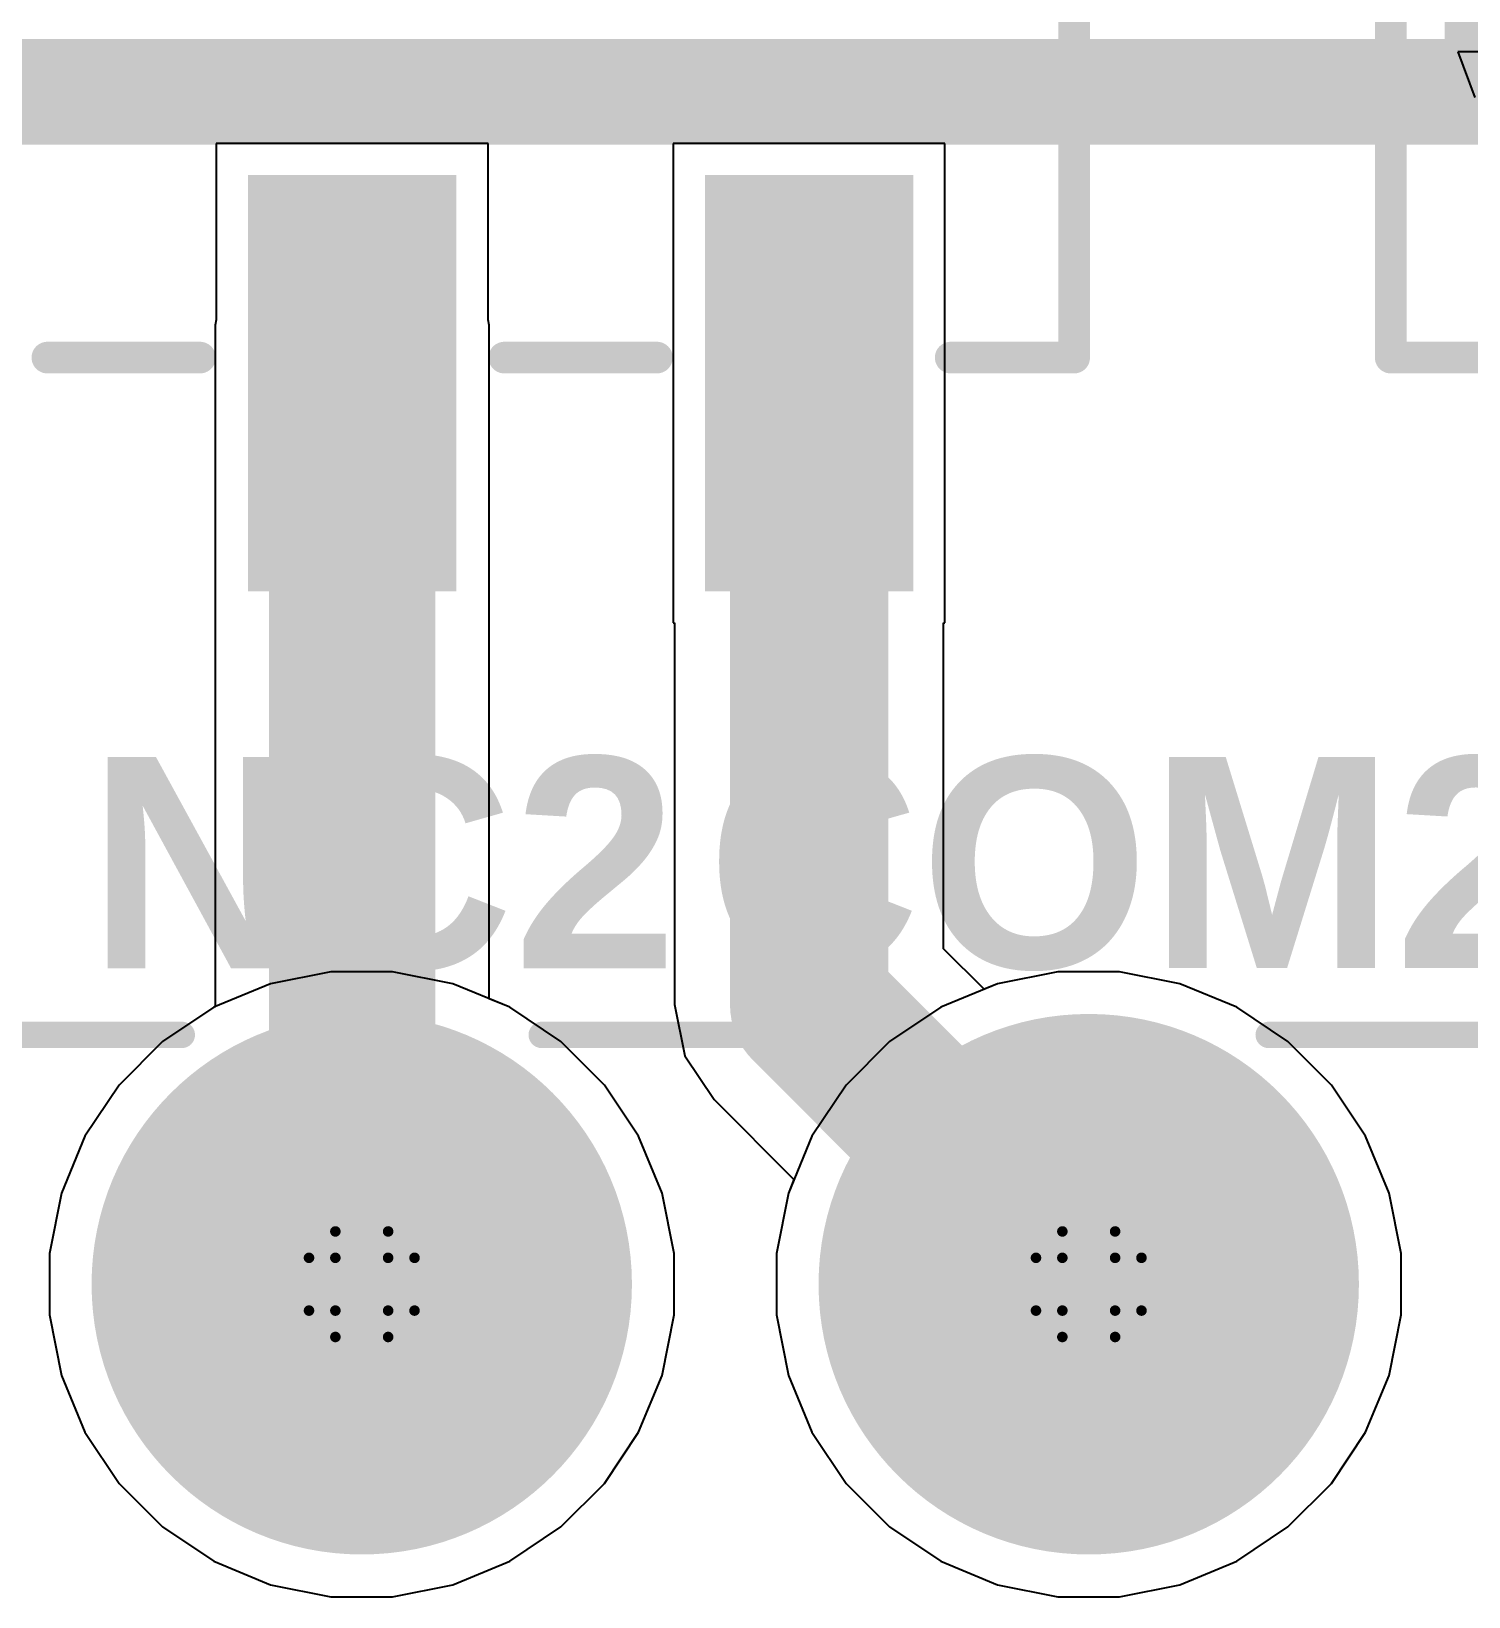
# Model space of a CAD drawing. Header units: inches. Extents: x 0 to 5271, y 0 to 5417.
# Drawn here: x 48.7 to 55.62, y 6.55 to 14.08 of the extents above; entities that cross this region are included whole.
import ezdxf

# ---------------------------------------------------------------- set-up
doc = ezdxf.new("R2010")
doc.units = ezdxf.units.IN
for name, color, linetype in [('Bottom Layer', 5, 'Continuous'), ('Bottom Solder', 6, 'Continuous'), ('Drill Drawing', 1, 'Continuous'), ('L2_GND1', 16, 'Continuous'), ('L3_SIG1', 76, 'Continuous'), ('L4_PWR', 90, 'Continuous'), ('L5_GND2', 156, 'Continuous'), ('L6_SIG2', 130, 'Continuous'), ('L7_GND3', 216, 'Continuous'), ('Multi-Layer', 9, 'Continuous'), ('Pad Holes', 156, 'Continuous'), ('Top Layer', 1, 'Continuous'), ('Top Overlay', 2, 'Continuous'), ('Top Paste', 8, 'Continuous'), ('Top Solder', 216, 'Continuous')]:
    doc.layers.add(name, color=color, linetype=linetype)
doc.styles.add('Arial_Bold', font='', dxfattribs={"height": 0.2})
doc.styles.get('Arial_Bold').set_extended_font_data('Arial', bold=True)

# ---------------------------------------------------------------- blocks, each defined once
blk = doc.blocks.new('G6K_2F_Y_TR_DC5_289')
at = {"layer": 'Top Layer'}
for points in [[(-4.4, -1.2), (-2.6, -1.2), (-2.6, -2), (-4.4, -2)], [(-4.4, -3.4), (-2.6, -3.4), (-2.6, -4.2), (-4.4, -4.2)]]:
    blk.add_hatch(color=1, dxfattribs=at).paths.add_polyline_path(points)
at = {"layer": 'Top Paste'}
for points in [[(-4.4, -1.2), (-2.6, -1.2), (-2.6, -2), (-4.4, -2)], [(-4.4, -3.4), (-2.6, -3.4), (-2.6, -4.2), (-4.4, -4.2)]]:
    blk.add_hatch(color=8, dxfattribs=at).paths.add_polyline_path(points)
at = {"layer": 'Top Solder'}
for points in [[(-4.5016, -1.0984), (-2.4984, -1.0984), (-2.4984, -2.1016), (-4.5016, -2.1016)], [(-4.5016, -3.2984), (-2.4984, -3.2984), (-2.4984, -4.3016), (-4.5016, -4.3016)]]:
    blk.add_hatch(color=216, dxfattribs=at).paths.add_polyline_path(points)
at = {"layer": 'Top Overlay'}
for points in [[(-3.377, -0.1328, 0.1524, 0.1524, 0), (-3.377, -0.8673, 0.1524, 0.1524, 0)], [(-3.377, -2.3328, 0.1524, 0.1524, 0), (-3.377, -3.0673, 0.1524, 0.1524, 0)], [(-3.377, -4.4819, 0.1524, 0.1524, 0), (-3.377, -5.0762, 0.1524, 0.1524, 0)], [(-3.377, -5.0762, 0.1524, 0.1524, 0), (3.377, -5.0762, 0.1524, 0.1524, 0)]]:
    blk.add_lwpolyline(points, format="xyseb", dxfattribs=at)
for points in [[(-3.4151, -0.1328, 0.0762, 0.0762, 1), (-3.3389, -0.1328, 0.0762, 0.0762, 1)], [(-3.4151, -0.8673, 0.0762, 0.0762, 1), (-3.3389, -0.8673, 0.0762, 0.0762, 1)], [(-3.4151, -2.3328, 0.0762, 0.0762, 1), (-3.3389, -2.3328, 0.0762, 0.0762, 1)], [(-3.4151, -3.0673, 0.0762, 0.0762, 1), (-3.3389, -3.0673, 0.0762, 0.0762, 1)], [(-3.4151, -4.4819, 0.0762, 0.0762, 1), (-3.3389, -4.4819, 0.0762, 0.0762, 1)], [(-3.4151, -5.0762, 0.0762, 0.0762, 1), (-3.3389, -5.0762, 0.0762, 0.0762, 1)], [(-3.4151, -5.0762, 0.0762, 0.0762, 1), (-3.3389, -5.0762, 0.0762, 0.0762, 1)]]:
    blk.add_lwpolyline(points, format="xyseb", close=True, dxfattribs=at)
blk = doc.blocks.new('G6K_2F_Y_TR_DC5_290')
at = {"layer": 'Top Overlay'}
blk.add_hatch(color=2, dxfattribs=at).paths.add_polyline_path([(-1.9053, 4.0848), (-0.5807, 4.0848), (-0.5807, 4.753), (-1.9053, 4.753)])
for p, q in [((-1.905, 4.7537), (-2.1245, 4.6714)), ((-1.905, 4.0855), (-1.905, 4.7537))]:
    blk.add_line(p, q, dxfattribs=at)
for points in [[(-3.377, 5.0762, 0.1524, 0.1524, 0), (-3.377, 4.4819, 0.1524, 0.1524, 0)], [(-3.377, 5.0762, 0.1524, 0.1524, 0), (3.377, 5.0762, 0.1524, 0.1524, 0)], [(-1.905, 4.0855, 0.127, 0.127, -1), (-1.905, 4.7537, 0.127, 0.127, 0)], [(-1.905, 4.7537, 0.127, 0.127, 0), (-0.5803, 4.7537, 0.127, 0.127, 0)]]:
    blk.add_lwpolyline(points, format="xyseb", dxfattribs=at)
for points in [[(-3.4151, 5.0762, 0.0762, 0.0762, 1), (-3.3389, 5.0762, 0.0762, 0.0762, 1)], [(-3.4151, 5.0762, 0.0762, 0.0762, 1), (-3.3389, 5.0762, 0.0762, 0.0762, 1)], [(-1.9368, 4.7537, 0.0635, 0.0635, 1), (-1.8733, 4.7537, 0.0635, 0.0635, 1)], [(-1.9367, 4.7537, 0.0635, 0.0635, 1), (-1.8733, 4.7537, 0.0635, 0.0635, 1)]]:
    blk.add_lwpolyline(points, format="xyseb", close=True, dxfattribs=at)
blk = doc.blocks.new('DB2ERC_3_5_3P_GN_292')
at = {"layer": 'Bottom Layer'}
h = blk.add_hatch(color=5, dxfattribs=at)
edge = h.paths.add_edge_path()
edge.add_arc((0, 0), 1.25, 0, 360)
h = blk.add_hatch(color=5, dxfattribs=at)
edge = h.paths.add_edge_path()
edge.add_arc((3.5, 0), 1.25, 0, 360)
at = {"layer": 'Bottom Solder'}
h = blk.add_hatch(color=6, dxfattribs=at)
edge = h.paths.add_edge_path()
edge.add_arc((0, 0), 1.3008, 0, 360)
h = blk.add_hatch(color=6, dxfattribs=at)
edge = h.paths.add_edge_path()
edge.add_arc((3.5, 0), 1.3008, 0, 360)
at = {"layer": 'L2_GND1'}
h = blk.add_hatch(color=16, dxfattribs=at)
edge = h.paths.add_edge_path()
edge.add_arc((0, 0), 1.25, 0, 360)
h = blk.add_hatch(color=16, dxfattribs=at)
edge = h.paths.add_edge_path()
edge.add_arc((3.5, 0), 1.25, 0, 360)
at = {"layer": 'L3_SIG1'}
h = blk.add_hatch(color=76, dxfattribs=at)
edge = h.paths.add_edge_path()
edge.add_arc((0, 0), 1.25, 0, 360)
h = blk.add_hatch(color=76, dxfattribs=at)
edge = h.paths.add_edge_path()
edge.add_arc((3.5, 0), 1.25, 0, 360)
at = {"layer": 'L4_PWR'}
h = blk.add_hatch(color=90, dxfattribs=at)
edge = h.paths.add_edge_path()
edge.add_arc((0, 0), 1.25, 0, 360)
h = blk.add_hatch(color=90, dxfattribs=at)
edge = h.paths.add_edge_path()
edge.add_arc((3.5, 0), 1.25, 0, 360)
at = {"layer": 'L5_GND2'}
h = blk.add_hatch(color=156, dxfattribs=at)
edge = h.paths.add_edge_path()
edge.add_arc((0, 0), 1.25, 0, 360)
h = blk.add_hatch(color=156, dxfattribs=at)
edge = h.paths.add_edge_path()
edge.add_arc((3.5, 0), 1.25, 0, 360)
at = {"layer": 'L6_SIG2'}
h = blk.add_hatch(color=130, dxfattribs=at)
edge = h.paths.add_edge_path()
edge.add_arc((0, 0), 1.25, 0, 360)
h = blk.add_hatch(color=130, dxfattribs=at)
edge = h.paths.add_edge_path()
edge.add_arc((3.5, 0), 1.25, 0, 360)
at = {"layer": 'L7_GND3'}
h = blk.add_hatch(color=216, dxfattribs=at)
edge = h.paths.add_edge_path()
edge.add_arc((0, 0), 1.25, 0, 360)
h = blk.add_hatch(color=216, dxfattribs=at)
edge = h.paths.add_edge_path()
edge.add_arc((3.5, 0), 1.25, 0, 360)
at = {"layer": 'Multi-Layer'}
h = blk.add_hatch(color=9, dxfattribs=at)
edge = h.paths.add_edge_path()
edge.add_arc((0, 0), 1.25, 0, 360)
h = blk.add_hatch(color=9, dxfattribs=at)
edge = h.paths.add_edge_path()
edge.add_arc((3.5, 0), 1.25, 0, 360)
at = {"layer": 'Pad Holes'}
h = blk.add_hatch(color=7, dxfattribs=at)
edge = h.paths.add_edge_path()
edge.add_arc((0, 0), 0.8, 0, 360)
h = blk.add_hatch(color=7, dxfattribs=at)
edge = h.paths.add_edge_path()
edge.add_arc((3.5, 0), 0.8, 0, 360)
at = {"layer": 'Top Layer'}
h = blk.add_hatch(color=1, dxfattribs=at)
edge = h.paths.add_edge_path()
edge.add_arc((0, 0), 1.25, 0, 360)
h = blk.add_hatch(color=1, dxfattribs=at)
edge = h.paths.add_edge_path()
edge.add_arc((3.5, 0), 1.25, 0, 360)
at = {"layer": 'Top Solder'}
h = blk.add_hatch(color=216, dxfattribs=at)
edge = h.paths.add_edge_path()
edge.add_arc((0, 0), 1.3008, 0, 360)
h = blk.add_hatch(color=216, dxfattribs=at)
edge = h.paths.add_edge_path()
edge.add_arc((3.5, 0), 1.3008, 0, 360)
at = {"layer": 'Top Overlay'}
for points in [[(-2.6336, 1.2, 0.127, 0.127, 0), (-0.8664, 1.2, 0.127, 0.127, 0)], [(0.8664, 1.2, 0.127, 0.127, 0), (2.6336, 1.2, 0.127, 0.127, 0)], [(4.3664, 1.2, 0.127, 0.127, 0), (5.7, 1.2, 0.127, 0.127, 0)]]:
    blk.add_lwpolyline(points, format="xyseb", dxfattribs=at)
for points in [[(-0.8981, 1.2, 0.0635, 0.0635, 1), (-0.8346, 1.2, 0.0635, 0.0635, 1)], [(0.8347, 1.2, 0.0635, 0.0635, 1), (0.8982, 1.2, 0.0635, 0.0635, 1)], [(2.6019, 1.2, 0.0635, 0.0635, 1), (2.6654, 1.2, 0.0635, 0.0635, 1)], [(4.3346, 1.2, 0.0635, 0.0635, 1), (4.3981, 1.2, 0.0635, 0.0635, 1)]]:
    blk.add_lwpolyline(points, format="xyseb", close=True, dxfattribs=at)

msp = doc.modelspace()

# ---------------------------------------------------------------- hatches: boundary and pattern name
at = {"layer": 'Top Layer'}
msp.add_hatch(color=1, dxfattribs=at).paths.add_polyline_path([(49.8483, 8.0518), (50.6483, 8.0518), (50.6483, 12.6681), (49.8483, 12.6681)])

# ---------------------------------------------------------------- linework, layer by layer
at = {"layer": 'Bottom Layer'}
for p, q in [((49.8558, 9.498), (49.5821, 9.3846)), ((50.1464, 9.5558), (49.8558, 9.498)), ((50.4426, 9.5558), (50.1464, 9.5558)), ((50.7332, 9.498), (50.4426, 9.5558)), ((51.0069, 9.3846), (50.7332, 9.498)), ((53.3558, 9.498), (53.082, 9.3846)), ((53.6463, 9.5558), (53.3558, 9.498)), ((53.9426, 9.5558), (53.6463, 9.5558)), ((54.2332, 9.498), (53.9426, 9.5558)), ((54.5069, 9.3846), (54.2332, 9.498)), ((49.5821, 9.3846), (49.3357, 9.22)), ((51.2532, 9.22), (51.0069, 9.3846)), ((53.082, 9.3846), (52.8357, 9.22)), ((54.7532, 9.22), (54.5069, 9.3846)), ((49.3357, 9.22), (49.1263, 9.0105)), ((51.4627, 9.0105), (51.2532, 9.22)), ((52.8357, 9.22), (52.6262, 9.0105)), ((54.9627, 9.0105), (54.7532, 9.22)), ((49.1263, 9.0105), (48.9617, 8.7642)), ((51.6273, 8.7642), (51.4627, 9.0105)), ((52.6262, 9.0105), (52.4616, 8.7642)), ((55.1273, 8.7642), (54.9627, 9.0105)), ((48.9617, 8.7642), (48.8483, 8.4905)), ((51.7407, 8.4905), (51.6273, 8.7642)), ((52.4616, 8.7642), (52.3483, 8.4905)), ((55.2407, 8.4905), (55.1273, 8.7642)), ((48.8483, 8.4905), (48.7905, 8.1999)), ((51.7985, 8.1999), (51.7407, 8.4905)), ((52.3483, 8.4905), (52.2905, 8.1999)), ((55.2984, 8.1999), (55.2407, 8.4905)), ((48.7905, 8.1999), (48.7905, 7.9037)), ((51.7985, 7.9037), (51.7985, 8.1999)), ((52.2905, 8.1999), (52.2905, 7.9037)), ((55.2984, 7.9037), (55.2984, 8.1999)), ((48.7905, 7.9037), (48.8483, 7.6131)), ((51.7407, 7.6131), (51.7985, 7.9037)), ((52.2905, 7.9037), (52.3483, 7.6131)), ((55.2407, 7.6131), (55.2984, 7.9037)), ((48.8483, 7.6131), (48.9617, 7.3394)), ((51.6273, 7.3394), (51.7407, 7.6131)), ((52.3483, 7.6131), (52.4616, 7.3394)), ((55.1273, 7.3394), (55.2407, 7.6131)), ((48.9617, 7.3394), (49.1263, 7.0931)), ((51.4627, 7.0931), (51.6273, 7.3394)), ((52.4616, 7.3394), (52.6262, 7.0931)), ((54.9627, 7.0931), (55.1273, 7.3394)), ((49.1263, 7.0931), (49.3357, 6.8836)), ((51.2532, 6.8836), (51.4627, 7.0931)), ((52.6262, 7.0931), (52.8357, 6.8836)), ((54.7532, 6.8836), (54.9627, 7.0931)), ((49.3357, 6.8836), (49.5821, 6.719)), ((51.0069, 6.719), (51.2532, 6.8836)), ((52.8357, 6.8836), (53.082, 6.719)), ((54.5069, 6.719), (54.7532, 6.8836)), ((49.5821, 6.719), (49.8558, 6.6056)), ((50.7332, 6.6056), (51.0069, 6.719)), ((53.082, 6.719), (53.3558, 6.6056)), ((54.2332, 6.6056), (54.5069, 6.719)), ((49.8558, 6.6056), (50.1464, 6.5478)), ((50.4426, 6.5478), (50.7332, 6.6056)), ((53.3558, 6.6056), (53.6463, 6.5478)), ((53.9426, 6.5478), (54.2332, 6.6056)), ((50.1464, 6.5478), (50.4426, 6.5478)), ((53.6463, 6.5478), (53.9426, 6.5478))]:
    msp.add_line(p, q, dxfattribs=at)
at = {"layer": 'Drill Drawing'}
for points in [[(50.1675, 8.1788, 0.0508, 0.0508, 0), (50.1675, 8.3058, 0.0508, 0.0508, 0)], [(50.1675, 8.3058, 0.0508, 0.0508, 0), (50.4215, 8.3058, 0.0508, 0.0508, 0)], [(50.4215, 8.1788, 0.0508, 0.0508, 0), (50.4215, 8.3058, 0.0508, 0.0508, 0)], [(53.6675, 8.1788, 0.0508, 0.0508, 0), (53.6675, 8.3058, 0.0508, 0.0508, 0)], [(53.6675, 8.3058, 0.0508, 0.0508, 0), (53.9215, 8.3058, 0.0508, 0.0508, 0)], [(53.9215, 8.1788, 0.0508, 0.0508, 0), (53.9215, 8.3058, 0.0508, 0.0508, 0)], [(50.0405, 7.9248, 0.0508, 0.0508, 0), (50.0405, 8.1788, 0.0508, 0.0508, 0)], [(50.0405, 8.1788, 0.0508, 0.0508, 0), (50.1675, 8.1788, 0.0508, 0.0508, 0)], [(50.4215, 8.1788, 0.0508, 0.0508, 0), (50.5485, 8.1788, 0.0508, 0.0508, 0)], [(50.5485, 7.9248, 0.0508, 0.0508, 0), (50.5485, 8.1788, 0.0508, 0.0508, 0)], [(53.5405, 7.9248, 0.0508, 0.0508, 0), (53.5405, 8.1788, 0.0508, 0.0508, 0)], [(53.5405, 8.1788, 0.0508, 0.0508, 0), (53.6675, 8.1788, 0.0508, 0.0508, 0)], [(53.9215, 8.1788, 0.0508, 0.0508, 0), (54.0485, 8.1788, 0.0508, 0.0508, 0)], [(54.0485, 7.9248, 0.0508, 0.0508, 0), (54.0485, 8.1788, 0.0508, 0.0508, 0)], [(50.0405, 7.9248, 0.0508, 0.0508, 0), (50.1675, 7.9248, 0.0508, 0.0508, 0)], [(50.1675, 7.7978, 0.0508, 0.0508, 0), (50.1675, 7.9248, 0.0508, 0.0508, 0)], [(50.4215, 7.9248, 0.0508, 0.0508, 0), (50.5485, 7.9248, 0.0508, 0.0508, 0)], [(50.4215, 7.7978, 0.0508, 0.0508, 0), (50.4215, 7.9248, 0.0508, 0.0508, 0)], [(53.5405, 7.9248, 0.0508, 0.0508, 0), (53.6675, 7.9248, 0.0508, 0.0508, 0)], [(53.6675, 7.7978, 0.0508, 0.0508, 0), (53.6675, 7.9248, 0.0508, 0.0508, 0)], [(53.9215, 7.9248, 0.0508, 0.0508, 0), (54.0485, 7.9248, 0.0508, 0.0508, 0)], [(53.9215, 7.7978, 0.0508, 0.0508, 0), (53.9215, 7.9248, 0.0508, 0.0508, 0)], [(50.1675, 7.7978, 0.0508, 0.0508, 0), (50.4215, 7.7978, 0.0508, 0.0508, 0)], [(53.6675, 7.7978, 0.0508, 0.0508, 0), (53.9215, 7.7978, 0.0508, 0.0508, 0)]]:
    msp.add_lwpolyline(points, format="xyseb", dxfattribs=at)
for points in [[(50.1548, 8.3058, 0.0254, 0.0254, 1), (50.1802, 8.3058, 0.0254, 0.0254, 1)], [(50.1548, 8.3058, 0.0254, 0.0254, 1), (50.1802, 8.3058, 0.0254, 0.0254, 1)], [(50.4088, 8.3058, 0.0254, 0.0254, 1), (50.4342, 8.3058, 0.0254, 0.0254, 1)], [(50.4088, 8.3058, 0.0254, 0.0254, 1), (50.4342, 8.3058, 0.0254, 0.0254, 1)], [(53.6548, 8.3058, 0.0254, 0.0254, 1), (53.6802, 8.3058, 0.0254, 0.0254, 1)], [(53.6548, 8.3058, 0.0254, 0.0254, 1), (53.6802, 8.3058, 0.0254, 0.0254, 1)], [(53.9088, 8.3058, 0.0254, 0.0254, 1), (53.9342, 8.3058, 0.0254, 0.0254, 1)], [(53.9088, 8.3058, 0.0254, 0.0254, 1), (53.9342, 8.3058, 0.0254, 0.0254, 1)], [(50.0278, 8.1788, 0.0254, 0.0254, 1), (50.0532, 8.1788, 0.0254, 0.0254, 1)], [(50.0278, 8.1788, 0.0254, 0.0254, 1), (50.0532, 8.1788, 0.0254, 0.0254, 1)], [(50.1548, 8.1788, 0.0254, 0.0254, 1), (50.1802, 8.1788, 0.0254, 0.0254, 1)], [(50.1548, 8.1788, 0.0254, 0.0254, 1), (50.1802, 8.1788, 0.0254, 0.0254, 1)], [(50.4088, 8.1788, 0.0254, 0.0254, 1), (50.4342, 8.1788, 0.0254, 0.0254, 1)], [(50.4088, 8.1788, 0.0254, 0.0254, 1), (50.4342, 8.1788, 0.0254, 0.0254, 1)], [(50.5358, 8.1788, 0.0254, 0.0254, 1), (50.5612, 8.1788, 0.0254, 0.0254, 1)], [(50.5358, 8.1788, 0.0254, 0.0254, 1), (50.5612, 8.1788, 0.0254, 0.0254, 1)], [(53.5278, 8.1788, 0.0254, 0.0254, 1), (53.5532, 8.1788, 0.0254, 0.0254, 1)], [(53.5278, 8.1788, 0.0254, 0.0254, 1), (53.5532, 8.1788, 0.0254, 0.0254, 1)], [(53.6548, 8.1788, 0.0254, 0.0254, 1), (53.6802, 8.1788, 0.0254, 0.0254, 1)], [(53.6548, 8.1788, 0.0254, 0.0254, 1), (53.6802, 8.1788, 0.0254, 0.0254, 1)], [(53.9088, 8.1788, 0.0254, 0.0254, 1), (53.9342, 8.1788, 0.0254, 0.0254, 1)], [(53.9088, 8.1788, 0.0254, 0.0254, 1), (53.9342, 8.1788, 0.0254, 0.0254, 1)], [(54.0358, 8.1788, 0.0254, 0.0254, 1), (54.0612, 8.1788, 0.0254, 0.0254, 1)], [(54.0358, 8.1788, 0.0254, 0.0254, 1), (54.0612, 8.1788, 0.0254, 0.0254, 1)], [(50.0278, 7.9248, 0.0254, 0.0254, 1), (50.0532, 7.9248, 0.0254, 0.0254, 1)], [(50.0278, 7.9248, 0.0254, 0.0254, 1), (50.0532, 7.9248, 0.0254, 0.0254, 1)], [(50.1548, 7.9248, 0.0254, 0.0254, 1), (50.1802, 7.9248, 0.0254, 0.0254, 1)], [(50.1548, 7.9248, 0.0254, 0.0254, 1), (50.1802, 7.9248, 0.0254, 0.0254, 1)], [(50.4088, 7.9248, 0.0254, 0.0254, 1), (50.4342, 7.9248, 0.0254, 0.0254, 1)], [(50.4088, 7.9248, 0.0254, 0.0254, 1), (50.4342, 7.9248, 0.0254, 0.0254, 1)], [(50.5358, 7.9248, 0.0254, 0.0254, 1), (50.5612, 7.9248, 0.0254, 0.0254, 1)], [(50.5358, 7.9248, 0.0254, 0.0254, 1), (50.5612, 7.9248, 0.0254, 0.0254, 1)], [(53.5278, 7.9248, 0.0254, 0.0254, 1), (53.5532, 7.9248, 0.0254, 0.0254, 1)], [(53.5278, 7.9248, 0.0254, 0.0254, 1), (53.5532, 7.9248, 0.0254, 0.0254, 1)], [(53.6548, 7.9248, 0.0254, 0.0254, 1), (53.6802, 7.9248, 0.0254, 0.0254, 1)], [(53.6548, 7.9248, 0.0254, 0.0254, 1), (53.6802, 7.9248, 0.0254, 0.0254, 1)], [(53.9088, 7.9248, 0.0254, 0.0254, 1), (53.9342, 7.9248, 0.0254, 0.0254, 1)], [(53.9088, 7.9248, 0.0254, 0.0254, 1), (53.9342, 7.9248, 0.0254, 0.0254, 1)], [(54.0358, 7.9248, 0.0254, 0.0254, 1), (54.0612, 7.9248, 0.0254, 0.0254, 1)], [(54.0358, 7.9248, 0.0254, 0.0254, 1), (54.0612, 7.9248, 0.0254, 0.0254, 1)], [(50.1548, 7.7978, 0.0254, 0.0254, 1), (50.1802, 7.7978, 0.0254, 0.0254, 1)], [(50.1548, 7.7978, 0.0254, 0.0254, 1), (50.1802, 7.7978, 0.0254, 0.0254, 1)], [(50.4088, 7.7978, 0.0254, 0.0254, 1), (50.4342, 7.7978, 0.0254, 0.0254, 1)], [(50.4088, 7.7978, 0.0254, 0.0254, 1), (50.4342, 7.7978, 0.0254, 0.0254, 1)], [(53.6548, 7.7978, 0.0254, 0.0254, 1), (53.6802, 7.7978, 0.0254, 0.0254, 1)], [(53.6548, 7.7978, 0.0254, 0.0254, 1), (53.6802, 7.7978, 0.0254, 0.0254, 1)], [(53.9088, 7.7978, 0.0254, 0.0254, 1), (53.9342, 7.7978, 0.0254, 0.0254, 1)], [(53.9088, 7.7978, 0.0254, 0.0254, 1), (53.9342, 7.7978, 0.0254, 0.0254, 1)]]:
    msp.add_lwpolyline(points, format="xyseb", close=True, dxfattribs=at)
at = {"layer": 'L2_GND1'}
for p, q in [((49.8558, 9.498), (49.5821, 9.3846)), ((50.1464, 9.5558), (49.8558, 9.498)), ((50.4426, 9.5558), (50.1464, 9.5558)), ((50.7332, 9.498), (50.4426, 9.5558)), ((51.0069, 9.3846), (50.7332, 9.498)), ((53.3558, 9.498), (53.082, 9.3846)), ((53.6463, 9.5558), (53.3558, 9.498)), ((53.9426, 9.5558), (53.6463, 9.5558)), ((54.2332, 9.498), (53.9426, 9.5558)), ((54.5069, 9.3846), (54.2332, 9.498)), ((49.5821, 9.3846), (49.3357, 9.22)), ((51.2532, 9.22), (51.0069, 9.3846)), ((53.082, 9.3846), (52.8357, 9.22)), ((54.7532, 9.22), (54.5069, 9.3846)), ((49.3357, 9.22), (49.1263, 9.0105)), ((51.4627, 9.0105), (51.2532, 9.22)), ((52.8357, 9.22), (52.6262, 9.0105)), ((54.9627, 9.0105), (54.7532, 9.22)), ((49.1263, 9.0105), (48.9617, 8.7642)), ((51.6273, 8.7642), (51.4627, 9.0105)), ((52.6262, 9.0105), (52.4616, 8.7642)), ((55.1273, 8.7642), (54.9627, 9.0105)), ((48.9617, 8.7642), (48.8483, 8.4905)), ((51.7407, 8.4905), (51.6273, 8.7642)), ((52.4616, 8.7642), (52.3483, 8.4905)), ((55.2407, 8.4905), (55.1273, 8.7642)), ((48.8483, 8.4905), (48.7905, 8.1999)), ((51.7985, 8.1999), (51.7407, 8.4905)), ((52.3483, 8.4905), (52.2905, 8.1999)), ((55.2984, 8.1999), (55.2407, 8.4905)), ((48.7905, 8.1999), (48.7905, 7.9037)), ((51.7985, 7.9037), (51.7985, 8.1999)), ((52.2905, 8.1999), (52.2905, 7.9037)), ((55.2984, 7.9037), (55.2984, 8.1999)), ((48.7905, 7.9037), (48.8483, 7.6131)), ((51.7407, 7.6131), (51.7985, 7.9037)), ((52.2905, 7.9037), (52.3483, 7.6131)), ((55.2407, 7.6131), (55.2984, 7.9037)), ((48.8483, 7.6131), (48.9617, 7.3394)), ((51.6273, 7.3394), (51.7407, 7.6131)), ((52.3483, 7.6131), (52.4616, 7.3394)), ((55.1273, 7.3394), (55.2407, 7.6131)), ((48.9617, 7.3394), (49.1263, 7.0931)), ((51.4627, 7.0931), (51.6273, 7.3394)), ((52.4616, 7.3394), (52.6262, 7.0931)), ((54.9627, 7.0931), (55.1273, 7.3394)), ((49.1263, 7.0931), (49.3357, 6.8836)), ((51.2532, 6.8836), (51.4627, 7.0931)), ((52.6262, 7.0931), (52.8357, 6.8836)), ((54.7532, 6.8836), (54.9627, 7.0931)), ((49.3357, 6.8836), (49.5821, 6.719)), ((51.0069, 6.719), (51.2532, 6.8836)), ((52.8357, 6.8836), (53.082, 6.719)), ((54.5069, 6.719), (54.7532, 6.8836)), ((49.5821, 6.719), (49.8558, 6.6056)), ((50.7332, 6.6056), (51.0069, 6.719)), ((53.082, 6.719), (53.3558, 6.6056)), ((54.2332, 6.6056), (54.5069, 6.719)), ((49.8558, 6.6056), (50.1464, 6.5478)), ((50.4426, 6.5478), (50.7332, 6.6056)), ((53.3558, 6.6056), (53.6463, 6.5478)), ((53.9426, 6.5478), (54.2332, 6.6056)), ((50.1464, 6.5478), (50.4426, 6.5478)), ((53.6463, 6.5478), (53.9426, 6.5478))]:
    msp.add_line(p, q, dxfattribs=at)
at = {"layer": 'L3_SIG1'}
for p, q in [((49.8558, 9.498), (49.5821, 9.3846)), ((50.1464, 9.5558), (49.8558, 9.498)), ((50.4426, 9.5558), (50.1464, 9.5558)), ((50.7332, 9.498), (50.4426, 9.5558)), ((51.0069, 9.3846), (50.7332, 9.498)), ((53.3558, 9.498), (53.082, 9.3846)), ((53.6463, 9.5558), (53.3558, 9.498)), ((53.9426, 9.5558), (53.6463, 9.5558)), ((54.2332, 9.498), (53.9426, 9.5558)), ((54.5069, 9.3846), (54.2332, 9.498)), ((49.5821, 9.3846), (49.3357, 9.22)), ((51.2532, 9.22), (51.0069, 9.3846)), ((53.082, 9.3846), (52.8357, 9.22)), ((54.7532, 9.22), (54.5069, 9.3846)), ((49.3357, 9.22), (49.1263, 9.0105)), ((51.4627, 9.0105), (51.2532, 9.22)), ((52.8357, 9.22), (52.6262, 9.0105)), ((54.9627, 9.0105), (54.7532, 9.22)), ((49.1263, 9.0105), (48.9617, 8.7642)), ((51.6273, 8.7642), (51.4627, 9.0105)), ((52.6262, 9.0105), (52.4616, 8.7642)), ((55.1273, 8.7642), (54.9627, 9.0105)), ((48.9617, 8.7642), (48.8483, 8.4905)), ((51.7407, 8.4905), (51.6273, 8.7642)), ((52.4616, 8.7642), (52.3483, 8.4905)), ((55.2407, 8.4905), (55.1273, 8.7642)), ((48.8483, 8.4905), (48.7905, 8.1999)), ((51.7985, 8.1999), (51.7407, 8.4905)), ((52.3483, 8.4905), (52.2905, 8.1999)), ((55.2984, 8.1999), (55.2407, 8.4905)), ((48.7905, 8.1999), (48.7905, 7.9037)), ((51.7985, 7.9037), (51.7985, 8.1999)), ((52.2905, 8.1999), (52.2905, 7.9037)), ((55.2984, 7.9037), (55.2984, 8.1999)), ((48.7905, 7.9037), (48.8483, 7.6131)), ((51.7407, 7.6131), (51.7985, 7.9037)), ((52.2905, 7.9037), (52.3483, 7.6131)), ((55.2407, 7.6131), (55.2984, 7.9037)), ((48.8483, 7.6131), (48.9617, 7.3394)), ((51.6273, 7.3394), (51.7407, 7.6131)), ((52.3483, 7.6131), (52.4616, 7.3394)), ((55.1273, 7.3394), (55.2407, 7.6131)), ((48.9617, 7.3394), (49.1263, 7.0931)), ((51.4627, 7.0931), (51.6273, 7.3394)), ((52.4616, 7.3394), (52.6262, 7.0931)), ((54.9627, 7.0931), (55.1273, 7.3394)), ((49.1263, 7.0931), (49.3357, 6.8836)), ((51.2532, 6.8836), (51.4627, 7.0931)), ((52.6262, 7.0931), (52.8357, 6.8836)), ((54.7532, 6.8836), (54.9627, 7.0931)), ((49.3357, 6.8836), (49.5821, 6.719)), ((51.0069, 6.719), (51.2532, 6.8836)), ((52.8357, 6.8836), (53.082, 6.719)), ((54.5069, 6.719), (54.7532, 6.8836)), ((49.5821, 6.719), (49.8558, 6.6056)), ((50.7332, 6.6056), (51.0069, 6.719)), ((53.082, 6.719), (53.3558, 6.6056)), ((54.2332, 6.6056), (54.5069, 6.719)), ((49.8558, 6.6056), (50.1464, 6.5478)), ((50.4426, 6.5478), (50.7332, 6.6056)), ((53.3558, 6.6056), (53.6463, 6.5478)), ((53.9426, 6.5478), (54.2332, 6.6056)), ((50.1464, 6.5478), (50.4426, 6.5478)), ((53.6463, 6.5478), (53.9426, 6.5478))]:
    msp.add_line(p, q, dxfattribs=at)
at = {"layer": 'L4_PWR'}
for p, q in [((49.8558, 9.498), (49.5821, 9.3846)), ((50.1464, 9.5558), (49.8558, 9.498)), ((50.4426, 9.5558), (50.1464, 9.5558)), ((50.7332, 9.498), (50.4426, 9.5558)), ((51.0069, 9.3846), (50.7332, 9.498)), ((53.3558, 9.498), (53.082, 9.3846)), ((53.6463, 9.5558), (53.3558, 9.498)), ((53.9426, 9.5558), (53.6463, 9.5558)), ((54.2332, 9.498), (53.9426, 9.5558)), ((54.5069, 9.3846), (54.2332, 9.498)), ((49.5821, 9.3846), (49.3357, 9.22)), ((51.2532, 9.22), (51.0069, 9.3846)), ((53.082, 9.3846), (52.8357, 9.22)), ((54.7532, 9.22), (54.5069, 9.3846)), ((49.3357, 9.22), (49.1263, 9.0105)), ((51.4627, 9.0105), (51.2532, 9.22)), ((52.8357, 9.22), (52.6262, 9.0105)), ((54.9627, 9.0105), (54.7532, 9.22)), ((49.1263, 9.0105), (48.9617, 8.7642)), ((51.6273, 8.7642), (51.4627, 9.0105)), ((52.6262, 9.0105), (52.4616, 8.7642)), ((55.1273, 8.7642), (54.9627, 9.0105)), ((48.9617, 8.7642), (48.8483, 8.4905)), ((51.7407, 8.4905), (51.6273, 8.7642)), ((52.4616, 8.7642), (52.3483, 8.4905)), ((55.2407, 8.4905), (55.1273, 8.7642)), ((48.8483, 8.4905), (48.7905, 8.1999)), ((51.7985, 8.1999), (51.7407, 8.4905)), ((52.3483, 8.4905), (52.2905, 8.1999)), ((55.2984, 8.1999), (55.2407, 8.4905)), ((48.7905, 8.1999), (48.7905, 7.9037)), ((51.7985, 7.9037), (51.7985, 8.1999)), ((52.2905, 8.1999), (52.2905, 7.9037)), ((55.2984, 7.9037), (55.2984, 8.1999)), ((48.7905, 7.9037), (48.8483, 7.6131)), ((51.7407, 7.6131), (51.7985, 7.9037)), ((52.2905, 7.9037), (52.3483, 7.6131)), ((55.2407, 7.6131), (55.2984, 7.9037)), ((48.8483, 7.6131), (48.9617, 7.3394)), ((51.6273, 7.3394), (51.7407, 7.6131)), ((52.3483, 7.6131), (52.4616, 7.3394)), ((55.1273, 7.3394), (55.2407, 7.6131)), ((48.9617, 7.3394), (49.1263, 7.0931)), ((51.4627, 7.0931), (51.6273, 7.3394)), ((52.4616, 7.3394), (52.6262, 7.0931)), ((54.9627, 7.0931), (55.1273, 7.3394)), ((49.1263, 7.0931), (49.3357, 6.8836)), ((51.2532, 6.8836), (51.4627, 7.0931)), ((52.6262, 7.0931), (52.8357, 6.8836)), ((54.7532, 6.8836), (54.9627, 7.0931)), ((49.3357, 6.8836), (49.5821, 6.719)), ((51.0069, 6.719), (51.2532, 6.8836)), ((52.8357, 6.8836), (53.082, 6.719)), ((54.5069, 6.719), (54.7532, 6.8836)), ((49.5821, 6.719), (49.8558, 6.6056)), ((50.7332, 6.6056), (51.0069, 6.719)), ((53.082, 6.719), (53.3558, 6.6056)), ((54.2332, 6.6056), (54.5069, 6.719)), ((49.8558, 6.6056), (50.1464, 6.5478)), ((50.4426, 6.5478), (50.7332, 6.6056)), ((53.3558, 6.6056), (53.6463, 6.5478)), ((53.9426, 6.5478), (54.2332, 6.6056)), ((50.1464, 6.5478), (50.4426, 6.5478)), ((53.6463, 6.5478), (53.9426, 6.5478))]:
    msp.add_line(p, q, dxfattribs=at)
msp.add_lwpolyline([(44.8483, 13.7911, 0.508, 0.508, 0), (56.5247, 13.7911, 0.508, 0.508, 0)], format="xyseb", dxfattribs=at)
at = {"layer": 'L5_GND2'}
for p, q in [((49.8558, 9.498), (49.5821, 9.3846)), ((50.1464, 9.5558), (49.8558, 9.498)), ((50.4426, 9.5558), (50.1464, 9.5558)), ((50.7332, 9.498), (50.4426, 9.5558)), ((51.0069, 9.3846), (50.7332, 9.498)), ((53.3558, 9.498), (53.082, 9.3846)), ((53.6463, 9.5558), (53.3558, 9.498)), ((53.9426, 9.5558), (53.6463, 9.5558)), ((54.2332, 9.498), (53.9426, 9.5558)), ((54.5069, 9.3846), (54.2332, 9.498)), ((49.5821, 9.3846), (49.3357, 9.22)), ((51.2532, 9.22), (51.0069, 9.3846)), ((53.082, 9.3846), (52.8357, 9.22)), ((54.7532, 9.22), (54.5069, 9.3846)), ((49.3357, 9.22), (49.1263, 9.0105)), ((51.4627, 9.0105), (51.2532, 9.22)), ((52.8357, 9.22), (52.6262, 9.0105)), ((54.9627, 9.0105), (54.7532, 9.22)), ((49.1263, 9.0105), (48.9617, 8.7642)), ((51.6273, 8.7642), (51.4627, 9.0105)), ((52.6262, 9.0105), (52.4616, 8.7642)), ((55.1273, 8.7642), (54.9627, 9.0105)), ((48.9617, 8.7642), (48.8483, 8.4905)), ((51.7407, 8.4905), (51.6273, 8.7642)), ((52.4616, 8.7642), (52.3483, 8.4905)), ((55.2407, 8.4905), (55.1273, 8.7642)), ((48.8483, 8.4905), (48.7905, 8.1999)), ((51.7985, 8.1999), (51.7407, 8.4905)), ((52.3483, 8.4905), (52.2905, 8.1999)), ((55.2984, 8.1999), (55.2407, 8.4905)), ((48.7905, 8.1999), (48.7905, 7.9037)), ((51.7985, 7.9037), (51.7985, 8.1999)), ((52.2905, 8.1999), (52.2905, 7.9037)), ((55.2984, 7.9037), (55.2984, 8.1999)), ((48.7905, 7.9037), (48.8483, 7.6131)), ((51.7407, 7.6131), (51.7985, 7.9037)), ((52.2905, 7.9037), (52.3483, 7.6131)), ((55.2407, 7.6131), (55.2984, 7.9037)), ((48.8483, 7.6131), (48.9617, 7.3394)), ((51.6273, 7.3394), (51.7407, 7.6131)), ((52.3483, 7.6131), (52.4616, 7.3394)), ((55.1273, 7.3394), (55.2407, 7.6131)), ((48.9617, 7.3394), (49.1263, 7.0931)), ((51.4627, 7.0931), (51.6273, 7.3394)), ((52.4616, 7.3394), (52.6262, 7.0931)), ((54.9627, 7.0931), (55.1273, 7.3394)), ((49.1263, 7.0931), (49.3357, 6.8836)), ((51.2532, 6.8836), (51.4627, 7.0931)), ((52.6262, 7.0931), (52.8357, 6.8836)), ((54.7532, 6.8836), (54.9627, 7.0931)), ((49.3357, 6.8836), (49.5821, 6.719)), ((51.0069, 6.719), (51.2532, 6.8836)), ((52.8357, 6.8836), (53.082, 6.719)), ((54.5069, 6.719), (54.7532, 6.8836)), ((49.5821, 6.719), (49.8558, 6.6056)), ((50.7332, 6.6056), (51.0069, 6.719)), ((53.082, 6.719), (53.3558, 6.6056)), ((54.2332, 6.6056), (54.5069, 6.719)), ((49.8558, 6.6056), (50.1464, 6.5478)), ((50.4426, 6.5478), (50.7332, 6.6056)), ((53.3558, 6.6056), (53.6463, 6.5478)), ((53.9426, 6.5478), (54.2332, 6.6056)), ((50.1464, 6.5478), (50.4426, 6.5478)), ((53.6463, 6.5478), (53.9426, 6.5478))]:
    msp.add_line(p, q, dxfattribs=at)
at = {"layer": 'L6_SIG2'}
for p, q in [((49.8558, 9.498), (49.5821, 9.3846)), ((50.1464, 9.5558), (49.8558, 9.498)), ((50.4426, 9.5558), (50.1464, 9.5558)), ((50.7332, 9.498), (50.4426, 9.5558)), ((51.0069, 9.3846), (50.7332, 9.498)), ((53.3558, 9.498), (53.082, 9.3846)), ((53.6463, 9.5558), (53.3558, 9.498)), ((53.9426, 9.5558), (53.6463, 9.5558)), ((54.2332, 9.498), (53.9426, 9.5558)), ((54.5069, 9.3846), (54.2332, 9.498)), ((49.5821, 9.3846), (49.3357, 9.22)), ((51.2532, 9.22), (51.0069, 9.3846)), ((53.082, 9.3846), (52.8357, 9.22)), ((54.7532, 9.22), (54.5069, 9.3846)), ((49.3357, 9.22), (49.1263, 9.0105)), ((51.4627, 9.0105), (51.2532, 9.22)), ((52.8357, 9.22), (52.6262, 9.0105)), ((54.9627, 9.0105), (54.7532, 9.22)), ((49.1263, 9.0105), (48.9617, 8.7642)), ((51.6273, 8.7642), (51.4627, 9.0105)), ((52.6262, 9.0105), (52.4616, 8.7642)), ((55.1273, 8.7642), (54.9627, 9.0105)), ((48.9617, 8.7642), (48.8483, 8.4905)), ((51.7407, 8.4905), (51.6273, 8.7642)), ((52.4616, 8.7642), (52.3483, 8.4905)), ((55.2407, 8.4905), (55.1273, 8.7642)), ((48.8483, 8.4905), (48.7905, 8.1999)), ((51.7985, 8.1999), (51.7407, 8.4905)), ((52.3483, 8.4905), (52.2905, 8.1999)), ((55.2984, 8.1999), (55.2407, 8.4905)), ((48.7905, 8.1999), (48.7905, 7.9037)), ((51.7985, 7.9037), (51.7985, 8.1999)), ((52.2905, 8.1999), (52.2905, 7.9037)), ((55.2984, 7.9037), (55.2984, 8.1999)), ((48.7905, 7.9037), (48.8483, 7.6131)), ((51.7407, 7.6131), (51.7985, 7.9037)), ((52.2905, 7.9037), (52.3483, 7.6131)), ((55.2407, 7.6131), (55.2984, 7.9037)), ((48.8483, 7.6131), (48.9617, 7.3394)), ((51.6273, 7.3394), (51.7407, 7.6131)), ((52.3483, 7.6131), (52.4616, 7.3394)), ((55.1273, 7.3394), (55.2407, 7.6131)), ((48.9617, 7.3394), (49.1263, 7.0931)), ((51.4627, 7.0931), (51.6273, 7.3394)), ((52.4616, 7.3394), (52.6262, 7.0931)), ((54.9627, 7.0931), (55.1273, 7.3394)), ((49.1263, 7.0931), (49.3357, 6.8836)), ((51.2532, 6.8836), (51.4627, 7.0931)), ((52.6262, 7.0931), (52.8357, 6.8836)), ((54.7532, 6.8836), (54.9627, 7.0931)), ((49.3357, 6.8836), (49.5821, 6.719)), ((51.0069, 6.719), (51.2532, 6.8836)), ((52.8357, 6.8836), (53.082, 6.719)), ((54.5069, 6.719), (54.7532, 6.8836)), ((49.5821, 6.719), (49.8558, 6.6056)), ((50.7332, 6.6056), (51.0069, 6.719)), ((53.082, 6.719), (53.3558, 6.6056)), ((54.2332, 6.6056), (54.5069, 6.719)), ((49.8558, 6.6056), (50.1464, 6.5478)), ((50.4426, 6.5478), (50.7332, 6.6056)), ((53.3558, 6.6056), (53.6463, 6.5478)), ((53.9426, 6.5478), (54.2332, 6.6056)), ((50.1464, 6.5478), (50.4426, 6.5478)), ((53.6463, 6.5478), (53.9426, 6.5478))]:
    msp.add_line(p, q, dxfattribs=at)
at = {"layer": 'L7_GND3'}
for p, q in [((49.8558, 9.498), (49.5821, 9.3846)), ((50.1464, 9.5558), (49.8558, 9.498)), ((50.4426, 9.5558), (50.1464, 9.5558)), ((50.7332, 9.498), (50.4426, 9.5558)), ((51.0069, 9.3846), (50.7332, 9.498)), ((53.3558, 9.498), (53.082, 9.3846)), ((53.6463, 9.5558), (53.3558, 9.498)), ((53.9426, 9.5558), (53.6463, 9.5558)), ((54.2332, 9.498), (53.9426, 9.5558)), ((54.5069, 9.3846), (54.2332, 9.498)), ((49.5821, 9.3846), (49.3357, 9.22)), ((51.2532, 9.22), (51.0069, 9.3846)), ((53.082, 9.3846), (52.8357, 9.22)), ((54.7532, 9.22), (54.5069, 9.3846)), ((49.3357, 9.22), (49.1263, 9.0105)), ((51.4627, 9.0105), (51.2532, 9.22)), ((52.8357, 9.22), (52.6262, 9.0105)), ((54.9627, 9.0105), (54.7532, 9.22)), ((49.1263, 9.0105), (48.9617, 8.7642)), ((51.6273, 8.7642), (51.4627, 9.0105)), ((52.6262, 9.0105), (52.4616, 8.7642)), ((55.1273, 8.7642), (54.9627, 9.0105)), ((48.9617, 8.7642), (48.8483, 8.4905)), ((51.7407, 8.4905), (51.6273, 8.7642)), ((52.4616, 8.7642), (52.3483, 8.4905)), ((55.2407, 8.4905), (55.1273, 8.7642)), ((48.8483, 8.4905), (48.7905, 8.1999)), ((51.7985, 8.1999), (51.7407, 8.4905)), ((52.3483, 8.4905), (52.2905, 8.1999)), ((55.2984, 8.1999), (55.2407, 8.4905)), ((48.7905, 8.1999), (48.7905, 7.9037)), ((51.7985, 7.9037), (51.7985, 8.1999)), ((52.2905, 8.1999), (52.2905, 7.9037)), ((55.2984, 7.9037), (55.2984, 8.1999)), ((48.7905, 7.9037), (48.8483, 7.6131)), ((51.7407, 7.6131), (51.7985, 7.9037)), ((52.2905, 7.9037), (52.3483, 7.6131)), ((55.2407, 7.6131), (55.2984, 7.9037)), ((48.8483, 7.6131), (48.9617, 7.3394)), ((51.6273, 7.3394), (51.7407, 7.6131)), ((52.3483, 7.6131), (52.4616, 7.3394)), ((55.1273, 7.3394), (55.2407, 7.6131)), ((48.9617, 7.3394), (49.1263, 7.0931)), ((51.4627, 7.0931), (51.6273, 7.3394)), ((52.4616, 7.3394), (52.6262, 7.0931)), ((54.9627, 7.0931), (55.1273, 7.3394)), ((49.1263, 7.0931), (49.3357, 6.8836)), ((51.2532, 6.8836), (51.4627, 7.0931)), ((52.6262, 7.0931), (52.8357, 6.8836)), ((54.7532, 6.8836), (54.9627, 7.0931)), ((49.3357, 6.8836), (49.5821, 6.719)), ((51.0069, 6.719), (51.2532, 6.8836)), ((52.8357, 6.8836), (53.082, 6.719)), ((54.5069, 6.719), (54.7532, 6.8836)), ((49.5821, 6.719), (49.8558, 6.6056)), ((50.7332, 6.6056), (51.0069, 6.719)), ((53.082, 6.719), (53.3558, 6.6056)), ((54.2332, 6.6056), (54.5069, 6.719)), ((49.8558, 6.6056), (50.1464, 6.5478)), ((50.4426, 6.5478), (50.7332, 6.6056)), ((53.3558, 6.6056), (53.6463, 6.5478)), ((53.9426, 6.5478), (54.2332, 6.6056)), ((50.1464, 6.5478), (50.4426, 6.5478)), ((53.6463, 6.5478), (53.9426, 6.5478))]:
    msp.add_line(p, q, dxfattribs=at)
at = {"layer": 'Top Layer'}
for p, q in [((50.9023, 13.5427), (49.5943, 13.5427)), ((49.5943, 13.5427), (49.5943, 12.6931)), ((50.9023, 12.6931), (50.9023, 13.5427)), ((53.1023, 13.5427), (51.7943, 13.5427)), ((51.7943, 13.5427), (51.7943, 11.2347)), ((53.1023, 11.2347), (53.1023, 13.5427)), ((49.5943, 12.6931), (49.5893, 12.6681)), ((49.5893, 12.6681), (49.5893, 9.3876)), ((50.9072, 12.6681), (50.9023, 12.6931)), ((50.9072, 9.4259), (50.9072, 12.6681)), ((51.7943, 11.2347), (51.8008, 11.2347)), ((51.8008, 11.2347), (51.8008, 9.3981)), ((53.0957, 9.6662), (53.0957, 11.2347)), ((53.0957, 11.2347), (53.1023, 11.2347)), ((53.2908, 9.4711), (53.0957, 9.6662)), ((53.3558, 9.498), (53.2908, 9.4711)), ((53.6463, 9.5558), (53.3558, 9.498)), ((53.9426, 9.5558), (53.6463, 9.5558)), ((54.2332, 9.498), (53.9426, 9.5558)), ((54.5069, 9.3846), (54.2332, 9.498)), ((51.0069, 9.3846), (50.9072, 9.4259)), ((49.5821, 9.3846), (49.3357, 9.22)), ((49.5893, 9.3876), (49.5821, 9.3846)), ((51.2532, 9.22), (51.0069, 9.3846)), ((51.8008, 9.3981), (51.8501, 9.1503)), ((54.7532, 9.22), (54.5069, 9.3846)), ((49.3357, 9.22), (49.1263, 9.0105)), ((51.4627, 9.0105), (51.2532, 9.22)), ((54.9627, 9.0105), (54.7532, 9.22)), ((51.8501, 9.1503), (51.9904, 8.9402)), ((49.1263, 9.0105), (48.9617, 8.7642)), ((51.6273, 8.7642), (51.4627, 9.0105)), ((55.1273, 8.7642), (54.9627, 9.0105)), ((51.9904, 8.9402), (52.3752, 8.5555)), ((48.9617, 8.7642), (48.8483, 8.4905)), ((51.7407, 8.4905), (51.6273, 8.7642)), ((55.2407, 8.4905), (55.1273, 8.7642)), ((52.3752, 8.5555), (52.3483, 8.4905)), ((48.8483, 8.4905), (48.7905, 8.1999)), ((51.7985, 8.1999), (51.7407, 8.4905)), ((52.3483, 8.4905), (52.2905, 8.1999)), ((55.2984, 8.1999), (55.2407, 8.4905)), ((48.7905, 8.1999), (48.7905, 7.9037)), ((51.7985, 7.9037), (51.7985, 8.1999)), ((52.2905, 8.1999), (52.2905, 7.9037)), ((55.2984, 7.9037), (55.2984, 8.1999)), ((48.7905, 7.9037), (48.8483, 7.6131)), ((51.7407, 7.6131), (51.7985, 7.9037)), ((52.2905, 7.9037), (52.3483, 7.6131)), ((55.2407, 7.6131), (55.2984, 7.9037)), ((48.8483, 7.6131), (48.9617, 7.3394)), ((51.6273, 7.3394), (51.7407, 7.6131)), ((52.3483, 7.6131), (52.4616, 7.3394)), ((55.1273, 7.3394), (55.2407, 7.6131)), ((48.9617, 7.3394), (49.1263, 7.0931)), ((51.4627, 7.0931), (51.6273, 7.3394)), ((52.4616, 7.3394), (52.6262, 7.0931)), ((54.9627, 7.0931), (55.1273, 7.3394)), ((49.1263, 7.0931), (49.3357, 6.8836)), ((51.2532, 6.8836), (51.4627, 7.0931)), ((52.6262, 7.0931), (52.8357, 6.8836)), ((54.7532, 6.8836), (54.9627, 7.0931)), ((49.3357, 6.8836), (49.5821, 6.719)), ((51.0069, 6.719), (51.2532, 6.8836)), ((52.8357, 6.8836), (53.082, 6.719)), ((54.5069, 6.719), (54.7532, 6.8836)), ((49.5821, 6.719), (49.8558, 6.6056)), ((50.7332, 6.6056), (51.0069, 6.719)), ((53.082, 6.719), (53.3558, 6.6056)), ((54.2332, 6.6056), (54.5069, 6.719)), ((49.8558, 6.6056), (50.1464, 6.5478)), ((50.4426, 6.5478), (50.7332, 6.6056)), ((53.3558, 6.6056), (53.6463, 6.5478)), ((53.9426, 6.5478), (54.2332, 6.6056)), ((50.1464, 6.5478), (50.4426, 6.5478)), ((53.6463, 6.5478), (53.9426, 6.5478))]:
    msp.add_line(p, q, dxfattribs=at)
for points in [[(52.4483, 9.3981, 0.762, 0.762, 0), (52.4483, 12.6681, 0.762, 0.762, 0)], [(52.4483, 9.3981, 0.762, 0.762, 0), (53.7945, 8.0518, 0.762, 0.762, 0)]]:
    msp.add_lwpolyline(points, format="xyseb", dxfattribs=at)
for points in [[(52.2578, 12.6681, 0.381, 0.381, 1), (52.6388, 12.6681, 0.381, 0.381, 1)], [(52.2578, 9.3981, 0.381, 0.381, 1), (52.6388, 9.3981, 0.381, 0.381, 1)], [(52.2578, 9.3981, 0.381, 0.381, 1), (52.6388, 9.3981, 0.381, 0.381, 1)], [(53.604, 8.0518, 0.381, 0.381, 1), (53.985, 8.0518, 0.381, 0.381, 1)]]:
    msp.add_lwpolyline(points, format="xyseb", close=True, dxfattribs=at)

# ---------------------------------------------------------------- block references
at = {"rotation": 90}
for name, p in [('G6K_2F_Y_TR_DC5_289', (48.6482, 15.8887)), ('G6K_2F_Y_TR_DC5_290', (60.3246, 15.8887))]:
    msp.add_blockref(name, p, dxfattribs=at)
msp.add_blockref('DB2ERC_3_5_3P_GN_292', (50.2945, 8.0518))

# ---------------------------------------------------------------- texts
at = {"layer": 'Top Overlay', "style": 'Arial_Bold'}
for s, p in [('NC2', (48.9756, 9.5728)), ('COM2', (51.9568, 9.5731))]:
    msp.add_text(s, height=1.016, rotation=360, dxfattribs=at).set_placement(p)

doc.saveas('drawing.dxf')
